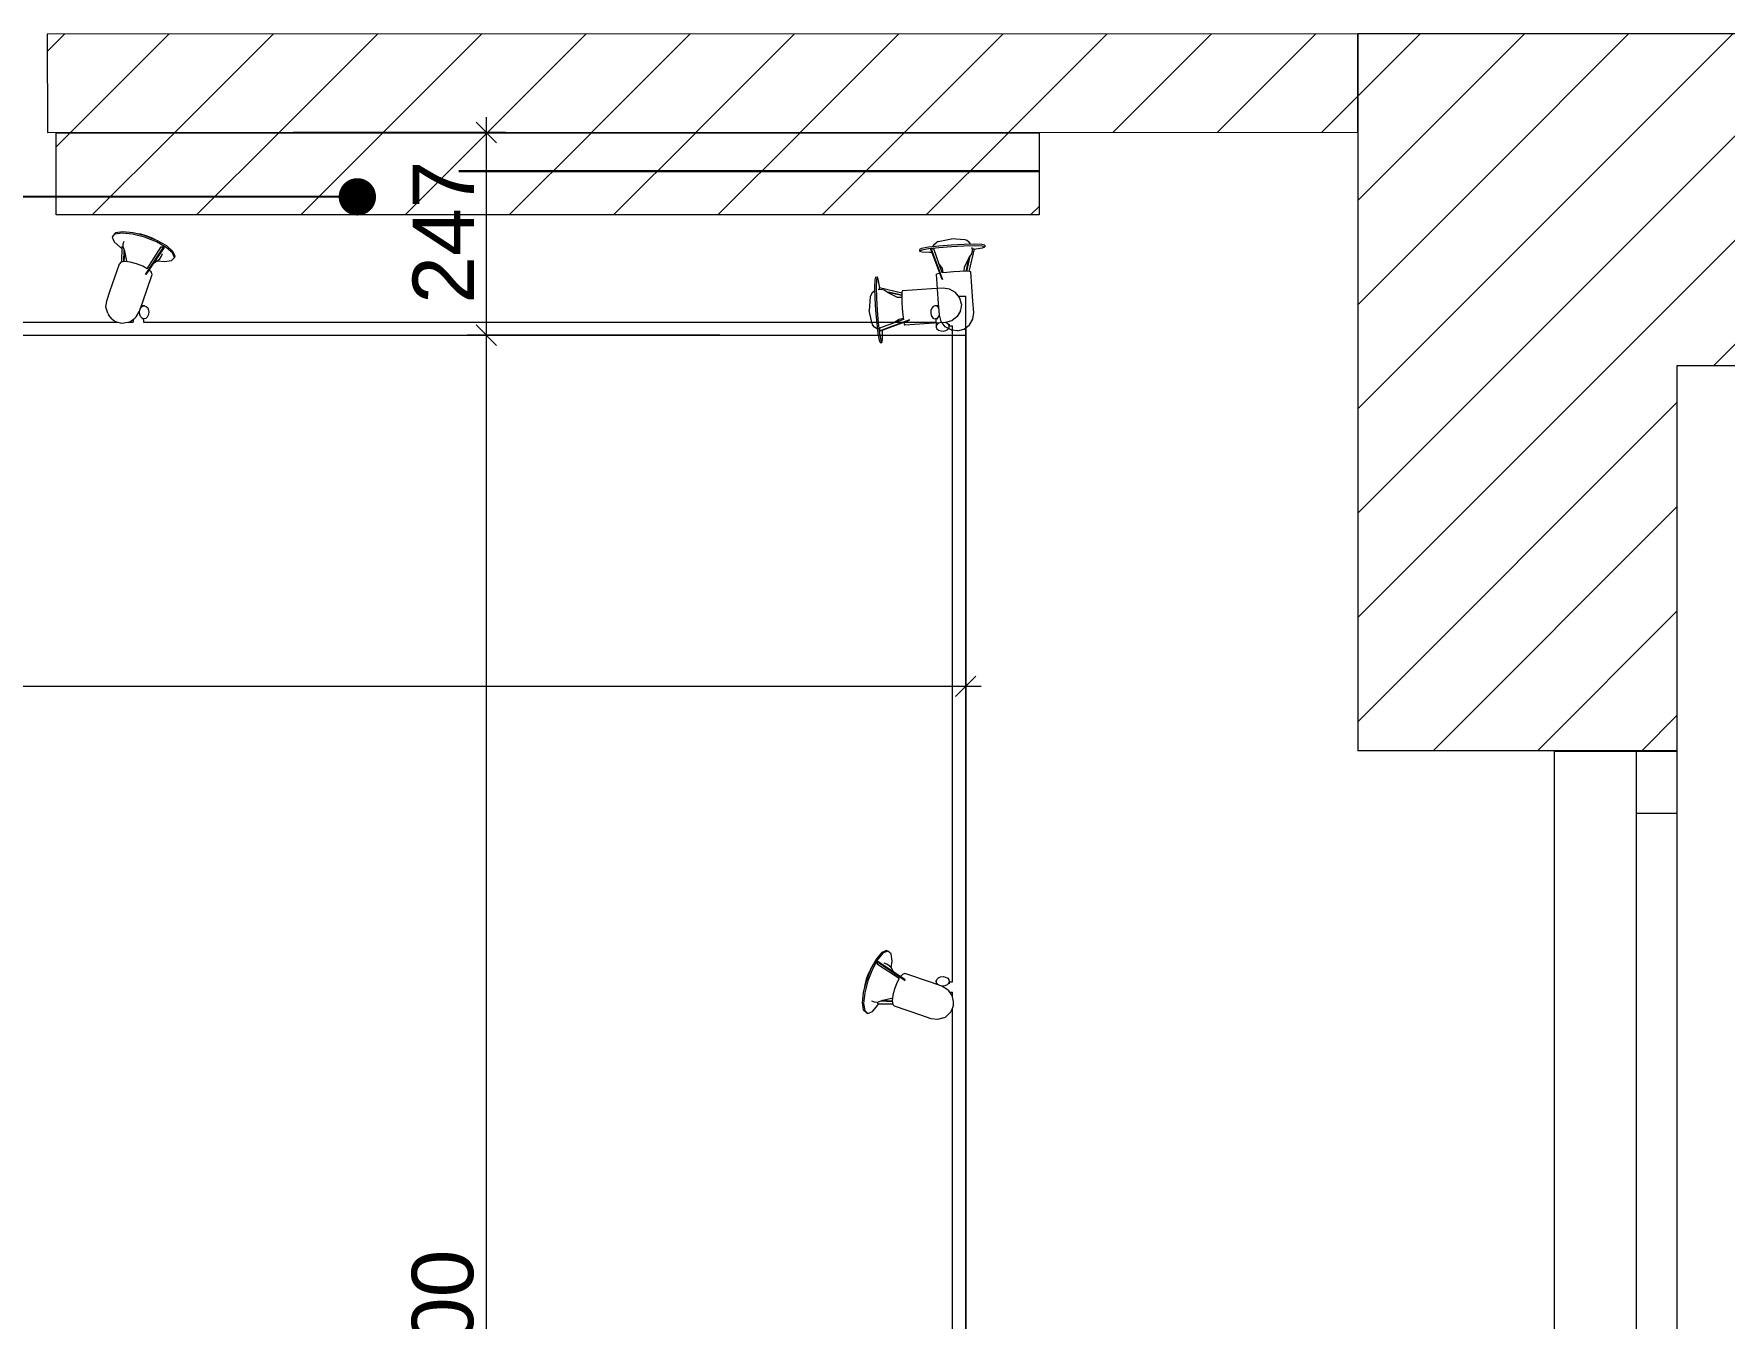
# Model space of a CAD drawing. Header units: millimetres. Extents: x 2336463 to 2579121, y 595385 to 778077.
# Drawn here: x 2352636 to 2354700, y 710677 to 712245 of the extents above; entities that cross this region are included whole.
import ezdxf

# ---------------------------------------------------------------- set-up
doc = ezdxf.new("R2010")
doc.units = ezdxf.units.MM
doc.header["$MEASUREMENT"] = 0
for name, color, linetype in [('+возводимые стены', 7, 'Continuous'), ('+светильники размеры', 7, 'Continuous'), ('сит план', 7, 'Continuous')]:
    doc.layers.add(name, color=color, linetype=linetype)
for name, color, linetype, lineweight in [('+возводимые стены_Ном._пера__1', 7, 'Continuous', 13), ('+возводимые стены_Ном._пера__101', 252, 'Continuous', 5), ('MEP - Электрооборудование.ЭО_Ном._пера__101', 252, 'Continuous', 5), ('Окна ARCHICAD_Ном._пера__1', 7, 'Continuous', 13), ('сит план_Ном._пера__1', 7, 'Continuous', 13)]:
    doc.layers.add(name, color=color, linetype=linetype, lineweight=lineweight)
for name, color, linetype, lineweight, true_color in [('+возводимые стены_Ном._пера__169', 7, 'Continuous', 5, 0x68b353), ('+возводимые стены_Ном._пера__242', 7, 'Continuous', 13, 0x1b55b5), ('+светильники размеры_Ном._пера__242', 7, 'Continuous', 13, 0x1b55b5), ('MEP - Электрооборудование.ЭО_Ном._пера__55', 7, 'Continuous', 30, 0xff0909), ('MEP - Электрооборудование.ЭО_Ном._пера__58', 7, 'Continuous', 5, 0xdf0000), ('сит план_Ном._пера__87', 7, 'Continuous', 20, 0x6a6a6a)]:
    doc.layers.add(name, color=color, linetype=linetype, lineweight=lineweight, true_color=true_color)
doc.styles.add('СГЕНЕРИР_СТИЛЬ_1', font='arial.ttf')
doc.linetypes.add('Сварной шов', pattern='A,0,[2,Р”РёР·Р°Р№РЅ РїСЂРѕРµРєС‚ СЂР°Р±РѕС‡РёР№1.Shx,S=0.079365,R=0,X=0,Y=0],-17,0', length=17)
doc.dimstyles.new('СГЕНЕРИР_СТИЛЬ__1', dxfattribs={"dimtxt": 75, "dimasz": 23.75, "dimexe": 0.18, "dimexo": 300, "dimgap": 0, "dimtad": 1, "dimtih": 1, "dimtoh": 1, "dimdec": 0, "dimzin": 0, "dimdsep": 46, "dimtxsty": 'СГЕНЕРИР_СТИЛЬ_1', "dimblk": 'ARROWHEAD_6', "dimblk1": 'ARROWHEAD_6', "dimblk2": 'ARROWHEAD_6', "dimcen": 0.09, "dimclrd": 256, "dimclre": 256, "dimclrt": 256, "dimazin": 0, "dimtfac": 1, "dimtdec": 4, "dimtmove": 0, "dimatfit": 3, "dimfxl": 0, "dimtolj": 1, "dimtzin": 0, "dimarcsym": 0})
doc.dimstyles.new('СГЕНЕРИР_СТИЛЬ__11', dxfattribs={"dimtxt": 0.18, "dimasz": 91.2, "dimexe": 0.18, "dimexo": 0.0625, "dimgap": 0, "dimtad": 0, "dimtih": 1, "dimtoh": 1, "dimdec": 4, "dimzin": 0, "dimdsep": 46, "dimcen": 0.09, "dimadec": 0, "dimazin": 0, "dimtfac": 1, "dimtdec": 4, "dimtmove": 0, "dimatfit": 3, "dimldrblk": 'ARROWHEAD_11', "dimfxl": 0, "dimtolj": 1, "dimtzin": 0, "dimarcsym": 0})
doc.dimstyles.new('СГЕНЕРИР_СТИЛЬ__2', dxfattribs={"dimtxt": 75, "dimasz": 23.75, "dimexe": 0.18, "dimexo": 300, "dimgap": 0, "dimtad": 1, "dimdec": 0, "dimzin": 0, "dimdsep": 46, "dimtxsty": 'СГЕНЕРИР_СТИЛЬ_1', "dimblk": 'ARROWHEAD_6', "dimblk1": 'ARROWHEAD_6', "dimblk2": 'ARROWHEAD_6', "dimcen": 0.09, "dimclrd": 256, "dimclre": 256, "dimclrt": 256, "dimazin": 0, "dimtfac": 1, "dimtdec": 4, "dimtmove": 0, "dimatfit": 3, "dimfxl": 0, "dimtolj": 1, "dimtzin": 0, "dimarcsym": 0})
pattern_1 = [(45, (2086872.015, 585813.69), (-63.639609, 63.639609), [])]

# ---------------------------------------------------------------- blocks, each defined once
blk = doc.blocks.new('Окно 25_18')
at = {"layer": 'Окна ARCHICAD_Ном._пера__1', "color": 7, "linetype": 'Continuous', "lineweight": 13}
for p, q in [((-418.9, 0), (418.9, 0)), ((-418.9, 0), (-343.9, 0)), ((-418.9, 0), (-418.9, -50)), ((-418.9, 0), (-418.9, -50)), ((-343.9, 0), (-343.9, -50)), ((-343.9, 0), (343.9, 0)), ((343.9, -50), (343.9, 0)), ((343.9, 0), (418.9, 0)), ((418.9, 0), (418.9, -50)), ((418.9, 0), (418.9, -50)), ((-343.9, -50), (-418.9, -50)), ((-418.9, -50), (-418.9, -150)), ((343.9, -50), (-343.9, -50)), ((418.9, -50), (343.9, -50)), ((418.9, -50), (418.9, -150)), ((-418.9, -150), (418.9, -150))]:
    blk.add_line(p, q, dxfattribs=at)
blk = doc.blocks.new('Стена_1298', base_point=(2354642.4, 692966.8))
at = {"layer": 'сит план_Ном._пера__87', "linetype": 'Continuous', "lineweight": 20, "true_color": 0x6a6a6a}
h = blk.add_hatch(dxfattribs=at)
h.set_pattern_fill('Блоки_Бетонные_Эффективные', color=251, style=0, pattern_type=2)
h.set_pattern_definition(pattern_1)
h.paths.add_polyline_path([(2354492.7, 711369), (2354642.7, 711369), (2354642.7, 711370), (2354492.7, 711370)])
at = {"layer": 'сит план_Ном._пера__1', "color": 7, "linetype": 'Continuous', "lineweight": 13}
for p, q in [((2354592.7, 711369), (2354492.7, 711369)), ((2354642.7, 711369), (2354592.7, 711369))]:
    blk.add_line(p, q, dxfattribs=at)
at = {"layer": 'сит план_Ном._пера__1', "color": 7, "linetype": 'Continuous', "lineweight": 13, "flags": 128}
for points in [[(2354642.7, 711370), (2354492.7, 711370)], [(2354642.7, 711369), (2354642.7, 711370)]]:
    blk.add_lwpolyline(points, dxfattribs=at)
at = {"layer": 'Окна ARCHICAD_Ном._пера__1', "color": 7, "linetype": 'Continuous', "lineweight": 13, "xscale": -1, "zscale": 1000, "rotation": 269.9989164459284}
blk.add_blockref('Окно 25_18', (2354642.7, 710950.1), dxfattribs=at)
blk = doc.blocks.new('Стена_1300', base_point=(2354642.7, 711370.1))
at = {"layer": 'сит план_Ном._пера__87', "linetype": 'Continuous', "lineweight": 20, "true_color": 0x6a6a6a}
h = blk.add_hatch(dxfattribs=at)
h.set_pattern_fill('Блоки_Бетонные_Эффективные', color=251, style=0, pattern_type=2)
h.set_pattern_definition(pattern_1)
h.paths.add_polyline_path([(2354252.7, 711840.1), (2354252.7, 711370.1), (2354642.7, 711370.1), (2354642.7, 711840.1)])
at = {"layer": 'сит план_Ном._пера__1', "color": 7, "linetype": 'Continuous', "lineweight": 13, "flags": 128}
for points in [[(2354252.7, 711840.1), (2354252.7, 711370.1)], [(2354642.7, 711370.1), (2354642.7, 711840.1)], [(2354642.7, 711370.1), (2354252.7, 711370.1)]]:
    blk.add_lwpolyline(points, dxfattribs=at)
blk = doc.blocks.new('Стена_1301', base_point=(2354642.7, 711840.1))
at = {"layer": 'сит план_Ном._пера__87', "linetype": 'Continuous', "lineweight": 20, "true_color": 0x6a6a6a}
h = blk.add_hatch(dxfattribs=at)
h.set_pattern_fill('Блоки_Бетонные_Эффективные', color=251, style=0, pattern_type=2)
h.set_pattern_definition(pattern_1)
h.paths.add_polyline_path([(2354252.7, 711840.1), (2354642.7, 711840.1), (2354252.7, 712245.1)])
h = blk.add_hatch(dxfattribs=at)
h.set_pattern_fill('Блоки_Бетонные_Эффективные', color=251, style=0, pattern_type=2)
h.set_pattern_definition(pattern_1)
h.paths.add_polyline_path([(2354252.7, 712245.1), (2354642.7, 711840.1), (2354642.7, 712245.1)])
h = blk.add_hatch(dxfattribs=at)
h.set_pattern_fill('Блоки_Бетонные_Эффективные', color=251, style=0, pattern_type=2)
h.set_pattern_definition(pattern_1)
h.paths.add_polyline_path([(2356400.7, 712245.1), (2354642.7, 712245.1), (2354642.7, 711840.1), (2356400.7, 711840.1)])
at = {"layer": 'сит план_Ном._пера__1', "color": 7, "linetype": 'Continuous', "lineweight": 13, "flags": 128}
for points in [[(2354252.7, 712245.1), (2354252.7, 711840.1)], [(2356400.7, 712245.1), (2354252.7, 712245.1)], [(2354642.7, 711840.1), (2356805.7, 711840.1)]]:
    blk.add_lwpolyline(points, dxfattribs=at)
blk = doc.blocks.new('Стена_1305', base_point=(2354252.7, 712245.1))
at = {"layer": '+возводимые стены_Ном._пера__169', "linetype": 'Continuous', "lineweight": 5, "true_color": 0x68b353}
h = blk.add_hatch(dxfattribs=at)
h.set_pattern_fill('Блоки_Бетонные_Эффективные', color=85, style=0, pattern_type=2)
h.set_pattern_definition(pattern_1)
h.paths.add_polyline_path([(2354252.7, 712245.1), (2352652.7, 712244.7), (2352652.8, 712124.7), (2354252.8, 712125.1)])
at = {"layer": '+возводимые стены_Ном._пера__101', "color": 252, "linetype": 'Continuous', "lineweight": 5, "flags": 128}
for points in [[(2354252.7, 712245.1), (2352652.7, 712244.7)], [(2352652.7, 712244.7), (2352652.8, 712124.7)], [(2354252.8, 712125.1), (2354252.7, 712245.1)], [(2352652.8, 712124.7), (2354252.8, 712125.1)]]:
    blk.add_lwpolyline(points, dxfattribs=at)
blk = doc.blocks.new('Набор Источников Света Настенный 25')
at = {"layer": 'MEP - Электрооборудование.ЭО_Ном._пера__58', "color": 12, "linetype": 'Continuous', "lineweight": 5, "true_color": 0xdf0000}
for p, q in [((1500, 0), (-1500, 0)), ((-1508.7, -19.6), (-1509.8, -27.7)), ((-1504.6, -12.5), (-1508.7, -19.6)), ((-1498.2, -7.5), (-1504.6, -12.5)), ((-1500, -8), (-1500, 0)), ((-1500, -8.9), (-1500, -8)), ((-1497.6, -7.2), (-1498.2, -7.5)), ((-1490.2, -5.3), (-1497.6, -7.2)), ((-1490.2, -5.3), (-1482.8, -6.2)), ((-1482.1, -6.4), (-1482.8, -6.2)), ((-1482.1, -6.4), (-1475, -10.4)), ((-1475, -10.4), (-1470, -16.9)), ((-1470, -16.9), (-1467.9, -24.8)), ((-1466, -20), (-1463.3, -20)), ((-1463.3, -20), (-1465.4, -20.9)), ((-496.4, -16), (-1463.6, -16)), ((-1463.6, -20), (-1463.6, -16)), ((-1461.2, -20.3), (-1463.3, -20)), ((-1459.3, -21.8), (-1461.2, -20.3)), ((-500.8, -22), (-498.9, -20.4)), ((-498.9, -20.4), (-496.7, -20)), ((-496.7, -20), (-494.5, -20.8)), ((-496.7, -20), (-494.1, -20)), ((-496.4, -20), (-496.4, -16)), ((-479.5, -16.4), (-485.6, -20.7)), ((-477.5, -16), (-483.6, -16)), ((-483.6, -19.3), (-483.6, -16)), ((-472.2, -15), (-479.5, -16.4)), ((-470.5, -14.7), (-472.2, -15)), ((-467.9, -15), (-470.5, -14.7)), ((-465, -15.8), (-467.9, -15)), ((-462.1, -16.9), (-465, -15.8)), ((483.6, -16), (-464.4, -16)), ((-459.7, -18.2), (-462.1, -16.9)), ((-458.1, -19.6), (-459.7, -18.2)), ((-458.1, -19.6), (-453.5, -24.8)), ((-1509.8, -27.7), (-1508.8, -41.6)), ((-1467.1, -22.9), (-1467.9, -25.1)), ((-1467.9, -24.8), (-1466.9, -38.7)), ((-1467.4, -32.3), (-1466.3, -34.2)), ((-1465.4, -20.9), (-1467.1, -22.9)), ((-1467.1, -36), (-1462.2, -36)), ((-1466.9, -38.7), (-1464.5, -74.4)), ((-1466.3, -34.2), (-1464.4, -35.7)), ((-1464.4, -35.7), (-1462.2, -36)), ((-1462.2, -36), (-1460.2, -35.1)), ((-1460.2, -35.1), (-1458.5, -33.1)), ((-1457.9, -24.2), (-1459.3, -21.8)), ((-1458.5, -33.1), (-1457.5, -30.3)), ((-1457.3, -27.2), (-1457.9, -24.2)), ((-1457.5, -30.3), (-1457.3, -27.2)), ((-502.7, -27.6), (-502.1, -24.5)), ((-502.4, -30.6), (-502.7, -27.6)), ((-501.3, -33.3), (-502.4, -30.6)), ((-502.1, -24.5), (-500.8, -22)), ((-499.5, -35.2), (-501.3, -33.3)), ((-497.3, -36), (-499.5, -35.2)), ((-495.1, -35.6), (-497.3, -36)), ((-497.3, -36), (-493.6, -36)), ((-491.3, -29.3), (-495.6, -41.9)), ((-493.2, -34), (-495.1, -35.6)), ((-494.5, -20.8), (-492.7, -22.7)), ((-492.3, -32.4), (-493.2, -34)), ((-492.7, -22.7), (-491.6, -25.4)), ((-491.6, -25.4), (-491.3, -28.4)), ((-491.3, -28.4), (-491.6, -30.4)), ((-487.2, -22.5), (-491.3, -29.3)), ((-485.6, -20.7), (-487.2, -22.5)), ((-452.6, -26.9), (-453.5, -24.8)), ((-452.6, -26.9), (-450.4, -34.4)), ((-450.4, -34.4), (-451.4, -42.1)), ((-1508.8, -41.6), (-1506.4, -77.3)), ((-495.6, -41.9), (-506.7, -74.2)), ((-455.7, -54.8), (-466.8, -87)), ((-451.4, -42.1), (-455.7, -54.8)), ((-1510.5, -105.4), (-1504, -77.8)), ((-1506.4, -77.3), (-1506.4, -77.4)), ((-1506.4, -77.4), (-1504.6, -77.8)), ((-1501.4, -77.9), (-1505.3, -96.4)), ((-1504.6, -77.8), (-1499.9, -78)), ((-1500.7, -77.9), (-1504.3, -95)), ((-1499.9, -78), (-1493, -77.8)), ((-1498.2, -77.9), (-1498.5, -83.2)), ((-1493, -77.8), (-1485, -77.4)), ((-1485, -77.4), (-1477, -76.7)), ((-1477, -76.7), (-1471.1, -76)), ((-1472.6, -76.2), (-1471.5, -81.3)), ((-1457.8, -105.4), (-1471.7, -68.2)), ((-1471.5, -81.3), (-1467.3, -87.7)), ((-1471.3, -76), (-1461.1, -105.4)), ((-1457.1, -105.3), (-1470.8, -68.6)), ((-1468.2, -75.5), (-1465.9, -75.1)), ((-1465.9, -75.1), (-1464.5, -74.5)), ((-1464.5, -74.4), (-1464.5, -74.5)), ((-521.4, -107.2), (-499.2, -74)), ((-520.8, -107.7), (-498.3, -74)), ((-500.5, -81.2), (-517.6, -107.7)), ((-506.7, -74.2), (-505.5, -77.2)), ((-506.7, -74.2), (-506.7, -74.2)), ((-505.5, -77.2), (-502.8, -79.5)), ((-500.7, -81.1), (-495.2, -84.2)), ((-1507.4, -99.5), (-1508.3, -103.2)), ((-1504.2, -94.8), (-1507.4, -99.5)), ((-1498.5, -83.2), (-1504.2, -94.8)), ((-1455.9, -101.4), (-1458.6, -101.4)), ((-1447, -101.7), (-1455.9, -101.4)), ((-1443.6, -102.5), (-1447, -101.7)), ((-1446.3, -103.8), (-1443.6, -102.5)), ((-1443.4, -104.5), (-1443.6, -102.5)), ((-534.5, -96.8), (-533.9, -95)), ((-534.5, -96.8), (-532.2, -102.4)), ((-530.4, -91.2), (-533.9, -95)), ((-533.9, -95), (-531.6, -100.6)), ((-532.2, -102.4), (-524.5, -109)), ((-531.6, -100.6), (-523.9, -107.2)), ((-521.7, -89.9), (-530.4, -91.2)), ((-513.3, -90.8), (-521.7, -89.9)), ((-518.1, -96.3), (-519.2, -99.7)), ((-516, -93.3), (-518.1, -96.3)), ((-513.9, -91.1), (-516, -93.3)), ((-509.5, -88.6), (-513.9, -91.1)), ((-508.2, -87.5), (-509.5, -88.6)), ((-495.2, -84.2), (-487.6, -87.1)), ((-487.6, -87.1), (-479.9, -89.1)), ((-479.9, -89.1), (-473.3, -89.8)), ((-475.7, -89.5), (-475.9, -90.5)), ((-475.9, -90.5), (-473.3, -102.7)), ((-472.8, -89.7), (-473.4, -102.1)), ((-473.3, -89.8), (-468.7, -89.1)), ((-473.3, -102.7), (-471.3, -107.7)), ((-472.2, -89.6), (-472.8, -103.8)), ((-469.8, -107.7), (-469.4, -89.2)), ((-468.7, -89.1), (-466.8, -87.1)), ((-466.8, -87), (-466.8, -87.1)), ((-1520.7, -106.8), (-1523.4, -108)), ((-1523.4, -108), (-1520, -108.9)), ((-1523.2, -110), (-1523.4, -108)), ((-1523.2, -110), (-1519.8, -110.9)), ((-1512.3, -105.3), (-1520.7, -106.8)), ((-1520, -108.9), (-1511, -109.2)), ((-1519.8, -110.9), (-1510.9, -111.2)), ((-1510.4, -105), (-1512.3, -105.3)), ((-1511, -109.2), (-1497.9, -108.9)), ((-1510.9, -111.2), (-1497.7, -110.9)), ((-1508, -105.4), (-1510.5, -105.4)), ((-1508.3, -103.2), (-1507.9, -107)), ((-1506.4, -111.1), (-1504, -114.1)), ((-1504, -114.1), (-1500.5, -116.2)), ((-1500.5, -116.2), (-1499, -116.6)), ((-1499, -116.6), (-1482.6, -117.7)), ((-1497.9, -108.9), (-1482.5, -108)), ((-1497.7, -110.9), (-1482.4, -110)), ((-1466.3, -114.3), (-1482.6, -117.7)), ((-1482.5, -108), (-1467.3, -106.8)), ((-1482.4, -110), (-1467.2, -108.7)), ((-1467.3, -106.8), (-1454.6, -105.3)), ((-1467.2, -108.7), (-1454.5, -107.3)), ((-1466.3, -114.3), (-1465.1, -113.8)), ((-1462, -111.2), (-1465.1, -113.8)), ((-1460, -107.9), (-1462, -111.2)), ((-1461.1, -105.4), (-1457.8, -105.4)), ((-1457.1, -105.3), (-1457.8, -105.4)), ((-1454.6, -105.3), (-1446.3, -103.8)), ((-1454.5, -107.3), (-1446.1, -105.8)), ((-1446.1, -105.8), (-1443.4, -104.5)), ((-524.5, -109), (-512.5, -115.7)), ((-523.9, -107.2), (-511.9, -113.9)), ((-521.4, -107.2), (-520.8, -107.7)), ((-517.6, -107.7), (-520.8, -107.7)), ((-512.5, -115.7), (-498.1, -121.3)), ((-511.9, -113.9), (-497.5, -119.5)), ((-510.8, -116.4), (-506.1, -119)), ((-506.1, -119), (-499.6, -121.5)), ((-499.6, -121.5), (-493.1, -123.2)), ((-498.1, -121.3), (-483.4, -125.1)), ((-497.5, -119.5), (-482.8, -123.3)), ((-493.1, -123.2), (-489.4, -123.6)), ((-482.8, -123.3), (-470.2, -124.6)), ((-471.4, -111.4), (-472.7, -114.7)), ((-471.3, -107.7), (-471.4, -111.4)), ((-471.3, -107.7), (-469.8, -107.7)), ((-470.2, -124.6), (-461.4, -123.3)), ((-468, -107.2), (-469.7, -106.3)), ((-460.2, -113.9), (-468, -107.2)), ((-462, -125.1), (-458.6, -121.3)), ((-461.4, -123.3), (-457.9, -119.5)), ((-457.9, -119.5), (-460.2, -113.9)), ((-458.6, -121.3), (-457.9, -119.5)), ((-483.4, -125.1), (-470.8, -126.4)), ((-470.8, -126.4), (-462, -125.1))]:
    blk.add_line(p, q, dxfattribs=at)
blk = doc.blocks.new('Набор Источников Света Настенный 25_4')
at = {"layer": 'MEP - Электрооборудование.ЭО_Ном._пера__58', "color": 12, "linetype": 'Continuous', "lineweight": 5, "true_color": 0xdf0000}
for p, q in [((1250, 0), (-1250, 0)), ((1250, -8), (1250, 0)), ((-1258.7, -19.6), (-1259.8, -27.7)), ((-1254.6, -12.5), (-1258.7, -19.6)), ((-1248.2, -7.5), (-1254.6, -12.5)), ((-1250, -8), (-1250, 0)), ((-1250, -8.9), (-1250, -8)), ((-1247.6, -7.2), (-1248.2, -7.5)), ((-1240.2, -5.3), (-1247.6, -7.2)), ((-1240.2, -5.3), (-1232.8, -6.2)), ((-1232.1, -6.4), (-1232.8, -6.2)), ((-1232.1, -6.4), (-1225, -10.4)), ((-1225, -10.4), (-1220, -16.9)), ((-1220, -16.9), (-1217.9, -24.8)), ((-1216, -20), (-1213.3, -20)), ((-1213.3, -20), (-1215.4, -20.9)), ((-413.1, -16), (-1213.6, -16)), ((-1213.6, -20), (-1213.6, -16)), ((-1211.2, -20.3), (-1213.3, -20)), ((-1209.3, -21.8), (-1211.2, -20.3)), ((-417.5, -22), (-415.5, -20.4)), ((-415.5, -20.4), (-413.3, -20)), ((-413.3, -20), (-411.2, -20.8)), ((-413.3, -20), (-410.8, -20)), ((-413.1, -20), (-413.1, -16)), ((-396.2, -16.4), (-402.2, -20.7)), ((-394.2, -16), (-400.3, -16)), ((-400.3, -19.3), (-400.3, -16)), ((-388.9, -15), (-396.2, -16.4)), ((-387.1, -14.7), (-388.9, -15)), ((-384.6, -15), (-387.1, -14.7)), ((-381.6, -15.8), (-384.6, -15)), ((-378.7, -16.9), (-381.6, -15.8)), ((400.3, -16), (-381, -16)), ((-376.3, -18.2), (-378.7, -16.9)), ((-374.8, -19.6), (-376.3, -18.2)), ((-374.8, -19.6), (-370.1, -24.8)), ((395.7, -22), (397.5, -20.4)), ((397.5, -20.4), (399.5, -20)), ((400.3, -20), (399.5, -20)), ((400.3, -21.4), (400.3, -16)), ((410.5, -22), (412.3, -20.4)), ((414.4, -20), (411.6, -20)), ((412.3, -20.4), (414.4, -20)), ((1213.6, -16), (413.1, -16)), ((413.1, -20), (413.1, -16)), ((414.4, -20), (416.4, -20.8)), ((1212.7, -20), (1210.5, -21)), ((1215, -20.3), (1212.7, -20)), ((1215.2, -20), (1212.7, -20)), ((1213.6, -20), (1213.6, -16)), ((1217, -21.8), (1215, -20.3)), ((1250, -16), (1226.4, -16)), ((1226.4, -21.6), (1226.4, -16)), ((1228.4, -20.3), (1226.4, -20.1)), ((1230.4, -21.8), (1228.4, -20.3)), ((1250, -11.1), (1250, -8)), ((1250, -13.7), (1250, -11.1)), ((1250, -15.4), (1250, -13.7)), ((1250, -16), (1250, -15.4)), ((-1259.8, -27.7), (-1258.8, -41.6)), ((-1217.1, -22.9), (-1217.9, -25.1)), ((-1217.9, -24.8), (-1216.9, -38.7)), ((-1217.4, -32.3), (-1216.3, -34.2)), ((-1215.4, -20.9), (-1217.1, -22.9)), ((-1217.1, -36), (-1212.2, -36)), ((-1216.9, -38.7), (-1214.5, -74.4)), ((-1216.3, -34.2), (-1214.4, -35.7)), ((-1214.4, -35.7), (-1212.2, -36)), ((-1212.2, -36), (-1210.2, -35.1)), ((-1210.2, -35.1), (-1208.5, -33.1)), ((-1207.9, -24.2), (-1209.3, -21.8)), ((-1208.5, -33.1), (-1207.5, -30.3)), ((-1207.3, -27.2), (-1207.9, -24.2)), ((-1207.5, -30.3), (-1207.3, -27.2)), ((-419.4, -27.6), (-418.8, -24.5)), ((-419.1, -30.6), (-419.4, -27.6)), ((-417.9, -33.3), (-419.1, -30.6)), ((-418.8, -24.5), (-417.5, -22)), ((-416.1, -35.2), (-417.9, -33.3)), ((-414, -36), (-416.1, -35.2)), ((-411.8, -35.6), (-414, -36)), ((-414, -36), (-410.2, -36)), ((-407.9, -29.3), (-412.3, -41.9)), ((-409.8, -34), (-411.8, -35.6)), ((-411.2, -20.8), (-409.4, -22.7)), ((-409, -32.4), (-409.8, -34)), ((-409.4, -22.7), (-408.3, -25.4)), ((-408.3, -25.4), (-407.9, -28.4)), ((-407.9, -28.4), (-408.3, -30.4)), ((-403.9, -22.5), (-407.9, -29.3)), ((-402.2, -20.7), (-403.9, -22.5)), ((-369.3, -26.9), (-370.1, -24.8)), ((-369.3, -26.9), (-367.1, -34.4)), ((-367.1, -34.4), (-368, -42.1)), ((393.9, -27.5), (394.4, -24.5)), ((394.2, -30.6), (393.9, -27.5)), ((395.2, -33.3), (394.2, -30.6)), ((394.4, -24.5), (395.7, -22)), ((396.9, -35.2), (395.2, -33.3)), ((401.8, -36), (396.2, -43.4)), ((398.9, -36), (396.9, -35.2)), ((413.8, -36), (398.9, -36)), ((408.8, -27.5), (409.3, -24.5)), ((409, -30.6), (408.8, -27.5)), ((410.1, -33.3), (409, -30.6)), ((409.3, -24.5), (410.5, -22)), ((411.8, -35.2), (410.1, -33.3)), ((413.8, -36), (411.8, -35.2)), ((415.9, -35.6), (413.8, -36)), ((417.7, -34), (415.9, -35.6)), ((416.4, -20.8), (418.1, -22.7)), ((418.9, -31.5), (417.7, -34)), ((418.1, -22.7), (419.2, -25.4)), ((421.6, -24.2), (418.9, -24.8)), ((419.4, -28.5), (418.9, -31.5)), ((419.2, -25.4), (419.4, -28.5)), ((421.6, -24.2), (426.4, -25)), ((426.4, -25), (431.4, -27.4)), ((432.2, -28), (431.4, -27.4)), ((432.2, -28), (434.7, -29.9)), ((434.7, -29.9), (435.9, -31)), ((435.9, -31), (439.3, -35.3)), ((439.3, -35.3), (441, -39.5)), ((441, -39.5), (441.5, -45.3)), ((1192.6, -42.8), (1195.8, -38.2)), ((1195.8, -38.2), (1199.7, -35.1)), ((1199.7, -35.1), (1204.3, -33.1)), ((1204.3, -33.1), (1208.2, -32)), ((1207.6, -25.7), (1207.4, -28.8)), ((1207.4, -28.8), (1208.1, -31.8)), ((1208.7, -23), (1207.6, -25.7)), ((1208.1, -31.8), (1209.6, -34.2)), ((1210.5, -21), (1208.7, -23)), ((1209.6, -34.2), (1211.6, -35.7)), ((1211.6, -35.7), (1213.9, -36)), ((1213.9, -36), (1216.1, -35)), ((1215.6, -36), (1213.9, -36)), ((1216.1, -35), (1217.9, -33)), ((1218.5, -24.2), (1217, -21.8)), ((1217.9, -33), (1219, -30.3)), ((1219.2, -27.2), (1218.5, -24.2)), ((1219, -30.3), (1219.2, -27.2)), ((1227.3, -36), (1225.6, -36)), ((1225.7, -36), (1230.6, -37.9)), ((1227.3, -36), (1229.5, -35)), ((1229.5, -35), (1231.3, -33)), ((1231.9, -24.2), (1230.4, -21.8)), ((1230.6, -37.9), (1255.1, -47.8)), ((1231.3, -33), (1232.4, -30.3)), ((1232.6, -27.2), (1231.9, -24.2)), ((1232.4, -30.3), (1232.6, -27.2)), ((1254.7, -48.1), (1265.2, -39.8)), ((1256.1, -48.7), (1266.7, -40.4)), ((1265.2, -39.8), (1276.1, -36.9)), ((1266.7, -40.4), (1277.6, -37.4)), ((1276.1, -36.9), (1285.7, -39.8)), ((1277.6, -37.4), (1287.2, -40.4)), ((1287.2, -40.4), (1285.7, -39.8)), ((1287.2, -40.4), (1294, -48.7)), ((-1258.8, -41.6), (-1256.4, -77.3)), ((-412.3, -41.9), (-423.4, -74.2)), ((-372.4, -54.8), (-383.5, -87)), ((-368, -42.1), (-372.4, -54.8)), ((396.2, -43.4), (378.3, -67.2)), ((438.5, -56.2), (431.5, -65.6)), ((441.2, -50), (438.5, -56.2)), ((441.5, -45.3), (441.2, -50)), ((1190.2, -53.7), (1190.7, -48.3)), ((1191.3, -58.3), (1190.2, -53.7)), ((1190.7, -48.3), (1192.6, -42.8)), ((1191.3, -58.3), (1193.4, -63.4)), ((1232.6, -66.8), (1235.4, -59.1)), ((1233.3, -66.8), (1235.9, -59.5)), ((1235.4, -59.1), (1239.9, -52.5)), ((1235.9, -59.5), (1240.2, -53.3)), ((1239.9, -52.5), (1245.4, -48.2)), ((1240.2, -53.3), (1245.5, -49.1)), ((1240.9, -52.7), (1250.1, -54.8)), ((1240.9, -75.2), (1246.1, -60.5)), ((1242.3, -75.8), (1247.6, -61.1)), ((1245.4, -48.2), (1251.1, -46.6)), ((1245.5, -49.1), (1250.9, -47.7)), ((1246.1, -60.5), (1254.7, -48.1)), ((1247.6, -61.1), (1256.1, -48.7)), ((1250.9, -47.7), (1254.3, -48.7)), ((1251.1, -46.6), (1255, -47.8)), ((1279.9, -54.6), (1281.1, -55.7)), ((1281.1, -55.7), (1285.1, -60.5)), ((1285.1, -60.5), (1286, -63)), ((1294, -48.7), (1297.1, -61.1)), ((1297.1, -61.1), (1295.9, -75.8)), ((-1260.5, -105.4), (-1254, -77.8)), ((-1256.4, -77.3), (-1256.4, -77.4)), ((-1256.4, -77.4), (-1254.6, -77.8)), ((-1251.4, -77.9), (-1255.3, -96.4)), ((-1254.6, -77.8), (-1249.9, -78)), ((-1250.7, -77.9), (-1254.3, -95)), ((-1249.9, -78), (-1243, -77.8)), ((-1248.2, -77.9), (-1248.5, -83.2)), ((-1243, -77.8), (-1235, -77.4)), ((-1235, -77.4), (-1227, -76.7)), ((-1227, -76.7), (-1221.1, -76)), ((-1222.6, -76.2), (-1221.5, -81.3)), ((-1207.8, -105.4), (-1221.7, -68.2)), ((-1221.5, -81.3), (-1217.3, -87.7)), ((-1221.3, -76), (-1211.1, -105.4)), ((-1207.1, -105.3), (-1220.8, -68.6)), ((-1218.2, -75.5), (-1215.9, -75.1)), ((-1215.9, -75.1), (-1214.5, -74.5)), ((-1214.5, -74.4), (-1214.5, -74.5)), ((-438.1, -107.2), (-415.8, -74)), ((-437.5, -107.7), (-414.9, -74)), ((-417.2, -81.2), (-434.2, -107.7)), ((-423.4, -74.2), (-422.2, -77.2)), ((-423.4, -74.2), (-423.4, -74.2)), ((-422.2, -77.2), (-419.5, -79.5)), ((-417.3, -81.1), (-411.8, -84.2)), ((345.9, -87.9), (346.6, -78.2)), ((346.6, -78.2), (352.4, -71.7)), ((346.6, -78.2), (347.6, -76.9)), ((347.6, -76.9), (353.4, -70.4)), ((352.4, -71.7), (362.4, -69.5)), ((353.4, -70.4), (363.4, -68.1)), ((362.4, -69.5), (375.1, -71.7)), ((363.4, -68.1), (376.1, -70.4)), ((375.1, -71.7), (388.6, -78.2)), ((376.1, -70.4), (389.6, -76.9)), ((378, -71.3), (378.3, -67.3)), ((378.3, -67.3), (381.3, -63.9)), ((378.3, -67.2), (378.3, -67.3)), ((378.9, -71.7), (379.2, -67.8)), ((379.2, -67.8), (382, -64.6)), ((381.3, -63.9), (386.6, -62.7)), ((382, -64.6), (387, -63.5)), ((383.3, -73.3), (382.5, -73.5)), ((392.3, -64.4), (383.3, -73.3)), ((386.6, -62.7), (393.3, -63.9)), ((387, -63.5), (393.4, -64.6)), ((388.6, -78.2), (400.8, -87.9)), ((389.6, -76.9), (401.8, -86.6)), ((393.3, -63.9), (400.3, -67.3)), ((393.4, -64.6), (400.1, -67.8)), ((400.1, -67.8), (406.2, -72.7)), ((400.3, -67.3), (406.8, -72.4)), ((410.4, -77.9), (404.3, -89.4)), ((406.2, -72.7), (410.7, -78.4)), ((411.2, -78.4), (406.6, -92.6)), ((406.8, -72.4), (411.5, -78.4)), ((409, -95.6), (415.2, -73.5)), ((409.5, -96.2), (415.7, -73.9)), ((410.7, -78.4), (411, -79)), ((431.5, -65.6), (413.6, -89.4)), ((1196.7, -67.4), (1193.4, -63.4)), ((1196.7, -67.4), (1201.7, -71.1)), ((1201.7, -71.1), (1211.6, -75.1)), ((1211.6, -75.1), (1237.1, -85.3)), ((1241, -74.8), (1226.9, -65.5)), ((1241.3, -73.9), (1227.4, -64.7)), ((1232, -74.5), (1232.4, -69.1)), ((1233.6, -81), (1232, -74.5)), ((1232.7, -74.1), (1233.1, -69.6)), ((1234.2, -80.3), (1232.7, -74.1)), ((1232.8, -73.1), (1240.6, -77.9)), ((1232.9, -66.8), (1241.9, -72.4)), ((1233.3, -67), (1233.3, -66.8)), ((1237.2, -85.4), (1233.6, -81)), ((1237.6, -84.4), (1234.2, -80.3)), ((1239.7, -89.9), (1240.9, -75.2)), ((1241.1, -90.4), (1242.3, -75.8)), ((1287, -77.3), (1284.2, -85)), ((1286, -63), (1287.7, -69.6)), ((1287.7, -69.6), (1287, -77.3)), ((1295.9, -75.8), (1290.6, -90.4)), ((-1257.4, -99.5), (-1258.3, -103.2)), ((-1254.2, -94.8), (-1257.4, -99.5)), ((-1248.5, -83.2), (-1254.2, -94.8)), ((-1205.9, -101.4), (-1208.6, -101.4)), ((-1197, -101.7), (-1205.9, -101.4)), ((-1193.6, -102.5), (-1197, -101.7)), ((-1196.3, -103.8), (-1193.6, -102.5)), ((-1193.4, -104.5), (-1193.6, -102.5)), ((-451.2, -96.8), (-450.6, -95)), ((-451.2, -96.8), (-448.9, -102.4)), ((-447.1, -91.2), (-450.6, -95)), ((-450.6, -95), (-448.3, -100.6)), ((-448.9, -102.4), (-441.2, -109)), ((-448.3, -100.6), (-440.6, -107.2)), ((-438.4, -89.9), (-447.1, -91.2)), ((-430, -90.8), (-438.4, -89.9)), ((-434.8, -96.3), (-435.8, -99.7)), ((-432.6, -93.3), (-434.8, -96.3)), ((-430.6, -91.1), (-432.6, -93.3)), ((-426.2, -88.6), (-430.6, -91.1)), ((-424.9, -87.5), (-426.2, -88.6)), ((-411.8, -84.2), (-404.3, -87.1)), ((-404.3, -87.1), (-396.6, -89.1)), ((-396.6, -89.1), (-389.9, -89.8)), ((-392.4, -89.5), (-392.6, -90.5)), ((-392.6, -90.5), (-389.9, -102.7)), ((-389.5, -89.7), (-390.1, -102.1)), ((-389.9, -89.8), (-385.3, -89.1)), ((-389.9, -102.7), (-387.9, -107.7)), ((-388.8, -89.6), (-389.5, -103.8)), ((-386.4, -107.7), (-386.1, -89.2)), ((-385.3, -89.1), (-383.5, -87.1)), ((-383.5, -87), (-383.5, -87.1)), ((350.5, -99.3), (345.9, -87.9)), ((359.5, -110.7), (350.5, -99.3)), ((359.1, -94), (359.5, -88.4)), ((359.1, -94), (359.5, -96.9)), ((360.1, -86.7), (359.5, -88.4)), ((361.9, -102.9), (359.5, -96.9)), ((366.6, -108.9), (361.9, -102.9)), ((400.8, -87.9), (409.9, -99.3)), ((401.8, -86.6), (410.9, -98)), ((404.3, -86.5), (404.3, -89.7)), ((409.9, -99.3), (414.5, -110.7)), ((410.5, -92.8), (410.4, -92.9)), ((413.6, -89.4), (410.5, -92.8)), ((410.9, -98), (415.5, -109.4)), ((412.7, -88.9), (411, -90.8)), ((413, -84.1), (412.7, -88.9)), ((412.9, -83.9), (413, -84.1)), ((413.3, -82.7), (413.9, -84.4)), ((413.9, -84.4), (413.6, -89.4)), ((413.6, -89.4), (413.6, -89.4)), ((1237.1, -85.3), (1237.2, -85.4)), ((1240, -86.2), (1237.2, -85.4)), ((1240, -85.2), (1237.6, -84.4)), ((1242.7, -102.3), (1239.7, -89.9)), ((1244.1, -102.9), (1241.1, -90.4)), ((1249.6, -110.6), (1242.7, -102.3)), ((1251, -111.2), (1244.1, -102.9)), ((1264, -98.7), (1265.6, -98.8)), ((1272, -97.1), (1265.6, -98.8)), ((1282, -102.9), (1271.5, -111.2)), ((1272, -97.1), (1274.2, -96)), ((1279.7, -91.6), (1274.2, -96)), ((1284.2, -85), (1279.7, -91.6)), ((1290.6, -90.4), (1282, -102.9)), ((-1270.7, -106.8), (-1273.4, -108)), ((-1273.4, -108), (-1270, -108.9)), ((-1273.2, -110), (-1273.4, -108)), ((-1273.2, -110), (-1269.8, -110.9)), ((-1262.3, -105.3), (-1270.7, -106.8)), ((-1270, -108.9), (-1261, -109.2)), ((-1269.8, -110.9), (-1260.9, -111.2)), ((-1260.4, -105), (-1262.3, -105.3)), ((-1261, -109.2), (-1247.9, -108.9)), ((-1260.9, -111.2), (-1247.7, -110.9)), ((-1258, -105.4), (-1260.5, -105.4)), ((-1258.3, -103.2), (-1257.9, -107)), ((-1256.4, -111.1), (-1254, -114.1)), ((-1254, -114.1), (-1250.5, -116.2)), ((-1250.5, -116.2), (-1249, -116.6)), ((-1249, -116.6), (-1232.6, -117.7)), ((-1247.9, -108.9), (-1232.5, -108)), ((-1247.7, -110.9), (-1232.4, -110)), ((-1216.3, -114.3), (-1232.6, -117.7)), ((-1232.5, -108), (-1217.3, -106.8)), ((-1232.4, -110), (-1217.2, -108.7)), ((-1217.3, -106.8), (-1204.6, -105.3)), ((-1217.2, -108.7), (-1204.5, -107.3)), ((-1216.3, -114.3), (-1215.1, -113.8)), ((-1212, -111.2), (-1215.1, -113.8)), ((-1210, -107.9), (-1212, -111.2)), ((-1211.1, -105.4), (-1207.8, -105.4)), ((-1207.1, -105.3), (-1207.8, -105.4)), ((-1204.6, -105.3), (-1196.3, -103.8)), ((-1204.5, -107.3), (-1196.1, -105.8)), ((-1196.1, -105.8), (-1193.4, -104.5)), ((-441.2, -109), (-429.2, -115.7)), ((-440.6, -107.2), (-428.6, -113.9)), ((-438.1, -107.2), (-437.5, -107.7)), ((-434.2, -107.7), (-437.5, -107.7)), ((-429.2, -115.7), (-414.8, -121.3)), ((-428.6, -113.9), (-414.2, -119.5)), ((-427.5, -116.4), (-422.7, -119)), ((-422.7, -119), (-416.3, -121.5)), ((-416.3, -121.5), (-409.8, -123.2)), ((-414.8, -121.3), (-400.1, -125.1)), ((-414.2, -119.5), (-399.5, -123.3)), ((-409.8, -123.2), (-406.1, -123.6)), ((-399.5, -123.3), (-386.8, -124.6)), ((-388.1, -111.4), (-389.4, -114.7)), ((-387.9, -107.7), (-388.1, -111.4)), ((-387.9, -107.7), (-386.4, -107.7)), ((-386.8, -124.6), (-378.1, -123.3)), ((-384.6, -107.2), (-386.4, -106.3)), ((-376.9, -113.9), (-384.6, -107.2)), ((-378.7, -125.1), (-375.2, -121.3)), ((-378.1, -123.3), (-374.6, -119.5)), ((-374.6, -119.5), (-376.9, -113.9)), ((-375.2, -121.3), (-374.6, -119.5)), ((371.8, -120.4), (359.5, -110.7)), ((366.6, -108.9), (367.1, -109.6)), ((372.6, -113.9), (367.1, -109.6)), ((385.3, -126.9), (371.8, -120.4)), ((378.6, -116.7), (372.6, -113.9)), ((380.2, -117.4), (378.6, -116.7)), ((386.9, -118.6), (380.2, -117.4)), ((389.6, -118.1), (386.9, -118.6)), ((395.4, -116.8), (389.6, -118.1)), ((396.8, -115.8), (395.4, -116.8)), ((413.8, -120.4), (408, -126.9)), ((414.5, -110.7), (413.8, -120.4)), ((413.8, -120.4), (414.8, -119.1)), ((415.5, -109.4), (414.8, -119.1)), ((1251, -111.2), (1249.6, -110.6)), ((1260.6, -114.1), (1251, -111.2)), ((1271.5, -111.2), (1260.6, -114.1)), ((-400.1, -125.1), (-387.4, -126.4)), ((-387.4, -126.4), (-378.7, -125.1)), ((398, -129.2), (385.3, -126.9)), ((408, -126.9), (398, -129.2))]:
    blk.add_line(p, q, dxfattribs=at)
blk = doc.blocks.new('*D3949', base_point=(2086872, 585813.7))
at = {"layer": '+светильники размеры_Ном._пера__242', "color": 152, "linetype": 'Continuous', "lineweight": 13, "true_color": 0x1b55b5}
for p, q in [((2350774, 711425.3), (2350774, 711577.2)), ((2353774, 711425.3), (2353774, 711577.2)), ((2350755.2, 711448.7), (2350774, 711448.7)), ((2350786.5, 711461.2), (2350761.5, 711436.2)), ((2350774, 711448.7), (2353774, 711448.7)), ((2353761.5, 711436.2), (2353786.5, 711461.2)), ((2353774, 711448.7), (2353792.7, 711448.7))]:
    blk.add_line(p, q, dxfattribs=at)
at = {"layer": '+светильники размеры_Ном._пера__242', "color": 152, "lineweight": 13, "true_color": 0x1b55b5, "insert": (2352145.7, 711463.7), "char_height": 75, "attachment_point": 7, "style": 'СГЕНЕРИР_СТИЛЬ_1'}
blk.add_mtext('\\A1;{\\pql;\\fArial|b0|i0|c204|p38;3\xa0000}', dxfattribs=at)
blk = doc.blocks.new('ARROWHEAD_6')
at = {"color": 0, "linetype": 'Continuous', "lineweight": 0}
for p, q in [((0, 0), (-1, 0)), ((-0.5, -0.5), (0.5, 0.5))]:
    blk.add_line(p, q, dxfattribs=at)
blk = doc.blocks.new('*D3951', base_point=(2086872, 585813.7))
at = {"layer": '+светильники размеры_Ном._пера__242', "color": 152, "linetype": 'Continuous', "lineweight": 13, "true_color": 0x1b55b5}
for p, q in [((2353176.3, 711889.7), (2353201.3, 711864.7)), ((2353474, 711877.2), (2353165.3, 711877.2)), ((2353188.8, 709377.2), (2353188.8, 711877.2)), ((2353176.3, 709389.7), (2353201.3, 709364.7)), ((2353474, 709377.2), (2353165.3, 709377.2))]:
    blk.add_line(p, q, dxfattribs=at)
at = {"layer": '+светильники размеры_Ном._пера__242', "color": 152, "lineweight": 13, "true_color": 0x1b55b5, "insert": (2353173.8, 710499), "char_height": 75, "attachment_point": 7, "rotation": 90, "style": 'СГЕНЕРИР_СТИЛЬ_1'}
blk.add_mtext('\\A1;{\\pql;\\fArial|b0|i0|c204|p38;2\xa0500}', dxfattribs=at)
blk = doc.blocks.new('*D3952', base_point=(2086872, 585813.7))
at = {"layer": '+светильники размеры_Ном._пера__242', "color": 152, "linetype": 'Continuous', "lineweight": 13, "true_color": 0x1b55b5}
for p, q in [((2353201.3, 712112.2), (2353176.3, 712137.2)), ((2353188.8, 712124.7), (2353188.8, 712143.4)), ((2353212.2, 712124.7), (2352952.8, 712124.7)), ((2353188.8, 711877.2), (2353188.8, 712124.7)), ((2353176.3, 711889.7), (2353201.3, 711864.7)), ((2353474, 711877.2), (2353165.3, 711877.2))]:
    blk.add_line(p, q, dxfattribs=at)
at = {"layer": '+светильники размеры_Ном._пера__242', "color": 152, "lineweight": 13, "true_color": 0x1b55b5, "insert": (2353173.8, 711915.6), "char_height": 75, "attachment_point": 7, "rotation": 90, "style": 'СГЕНЕРИР_СТИЛЬ_1'}
blk.add_mtext('\\A1;{\\pql;\\fArial|b0|i0|c204|p38;247}', dxfattribs=at)
blk = doc.blocks.new('ARROWHEAD_11')
at = {"color": 0, "linetype": 'Continuous', "lineweight": 0}
blk.add_line((0, 0), (-1, 0), dxfattribs=at)
at = {"color": 0, "linetype": 'Continuous', "lineweight": 0, "const_width": 0.25, "flags": 128}
blk.add_lwpolyline([(-0.125, 0, 1), (0.125, 0, 1)], format="xyb", close=True, dxfattribs=at)

msp = doc.modelspace()

# ---------------------------------------------------------------- hatches: boundary and pattern name
at = {"layer": '+возводимые стены_Ном._пера__242', "linetype": 'Continuous', "lineweight": 13, "true_color": 0x1b55b5}
h = msp.add_hatch(dxfattribs=at)
h.set_pattern_fill('Блоки_Бетонные_Эффективные', color=152, style=0, pattern_type=2)
h.set_pattern_definition(pattern_1)
h.paths.add_polyline_path([(2352663.5, 712124.4), (2353863.5, 712124.4), (2353863.5, 712024), (2352663.5, 712024)])

# ---------------------------------------------------------------- linework, layer by layer
at = {"layer": '+возводимые стены_Ном._пера__1', "color": 7, "linetype": 'Continuous', "lineweight": 13, "flags": 128}
msp.add_lwpolyline([(2352663.5, 712124.4), (2353863.5, 712124.4), (2353863.5, 712024), (2352663.5, 712024)], close=True, dxfattribs=at)
at = {"layer": 'MEP - Электрооборудование.ЭО_Ном._пера__55', "color": 1, "linetype": 'Сварной шов', "lineweight": 30, "true_color": 0xff0909}
msp.add_line((2353155.2, 712077.6), (2353863.5, 712077.6), dxfattribs=at)
at = {"layer": 'MEP - Электрооборудование.ЭО_Ном._пера__58', "color": 12, "linetype": 'Continuous', "lineweight": 5, "true_color": 0xdf0000}
for p, q in [((2350774, 711877.2), (2353774, 711877.2)), ((2353774, 711877.2), (2353774, 709377.2))]:
    msp.add_line(p, q, dxfattribs=at)

# ---------------------------------------------------------------- block references
at = {"layer": '+возводимые стены', "color": 252, "lineweight": 5}
msp.add_blockref('Стена_1305', (2354252.7, 712245.1), dxfattribs=at)
at = {"layer": 'MEP - Электрооборудование.ЭО_Ном._пера__58', "color": 12, "linetype": 'Continuous', "lineweight": 5, "true_color": 0xdf0000, "zscale": 1000}
for name, p, rotation in [('Набор Источников Света Настенный 25', (2352274, 711877.2), 180), ('Набор Источников Света Настенный 25_4', (2353774, 710674.9), 270)]:
    msp.add_blockref(name, p, dxfattribs=dict(at, rotation=rotation))
at = {"layer": 'сит план', "color": 7, "lineweight": 13}
for name, p in [('Стена_1301', (2354642.7, 711840.1)), ('Стена_1300', (2354642.7, 711370.1)), ('Стена_1298', (2354642.4, 692966.8))]:
    msp.add_blockref(name, p, dxfattribs=at)

# ---------------------------------------------------------------- dimensions: what is measured, and where the dimension line sits
at = {"layer": '+светильники размеры', "color": 152, "linetype": 'Continuous', "lineweight": 13, "true_color": 0x1b55b5}
for base, p1, p2, picture, middle in [((2353188.7576, 712124.6611), (2353773.9709, 711877.2478), (2352652.7721, 712124.6611), '*D3952', (2353136.2576, 712001.3475)), ((2353188.8, 711877.2), (2353774, 709377.2), (2353774, 711877.2), '*D3951', (2353136.3, 710627.8))]:
    dim = msp.add_linear_dim(base=base, p1=p1, p2=p2, angle=90, dimstyle='СГЕНЕРИР_СТИЛЬ__2', dxfattribs=at)
    dim.commit()
    dim.dimension.update_dxf_attribs({"geometry": picture, "text_midpoint": middle, "dimtype": 160, "text_rotation": 90})
dim = msp.add_linear_dim(base=(2353774, 711448.7), p1=(2350774, 711877.2), p2=(2353774, 711877.2), dimstyle='СГЕНЕРИР_СТИЛЬ__1', dxfattribs=at)
dim.commit()
dim.dimension.update_dxf_attribs({"geometry": '*D3949', "text_midpoint": (2352274.6, 711501.2), "dimtype": 160})

# ---------------------------------------------------------------- leaders
at = {"layer": 'MEP - Электрооборудование.ЭО_Ном._пера__101', "color": 252, "linetype": 'Continuous', "lineweight": 5, "annotation_type": 0, "has_hookline": 1, "hookline_direction": 1, "text_width": 643.7}
msp.add_leader([(2353031.3, 712046.1), (2352415, 712046.1)], dimstyle='СГЕНЕРИР_СТИЛЬ__11', dxfattribs=at)

doc.saveas('drawing.dxf')
